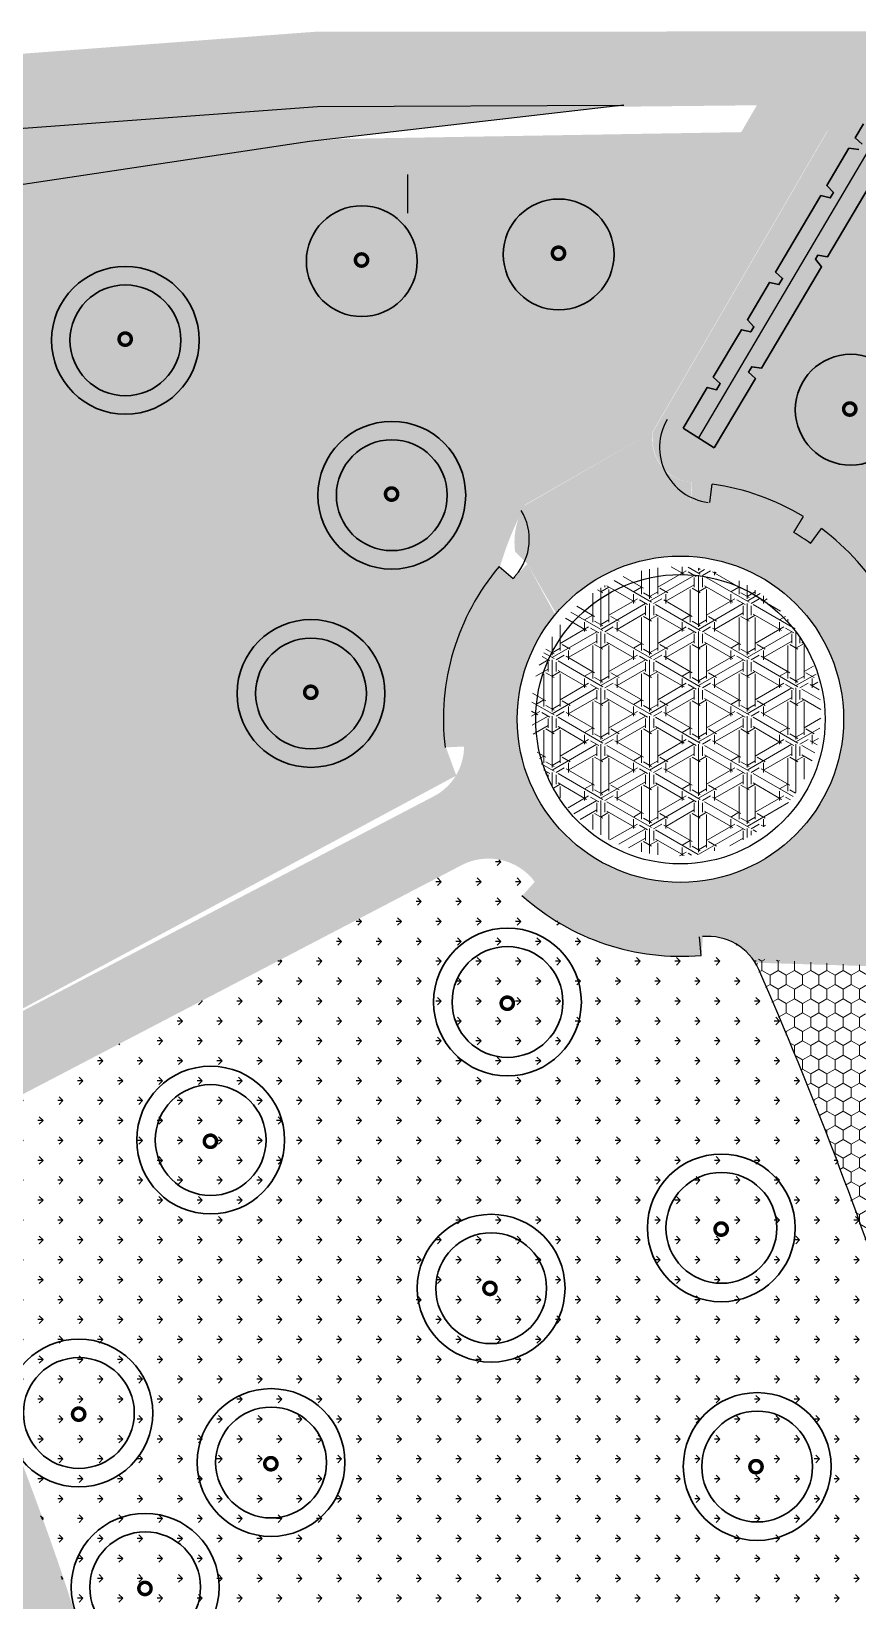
# Model space of a CAD drawing. Header units: millimetres. Extents: x -164772 to 106339, y -135449 to 107526.
# Drawn here: x 9264 to 31627, y 19521 to 61999 of the extents above; entities that cross this region are included whole.
import ezdxf

# ---------------------------------------------------------------- set-up
doc = ezdxf.new("R2010")
doc.units = ezdxf.units.MM
doc.layers.add('bord2', color=251, linetype='Continuous', lineweight=25)
doc.layers.add('paving', color=250, linetype='Continuous', lineweight=25)
for name, color, linetype, lineweight, true_color in [('graas', 7, 'Continuous', 25, 0x83f83f), ('hatch', 7, 'Continuous', 9, 0x4a4a4a), ('plants', 7, 'Continuous', 30, 0x3d5129)]:
    doc.layers.add(name, color=color, linetype=linetype, lineweight=lineweight, true_color=true_color)
doc.layers.add('project line', color=250, linetype='Continuous')
doc.linetypes.add('зигзаг', pattern='A,0.00254,-5.08,[131,ltypeshp.shx,S=5.08,R=0,X=-5.08,Y=0],-10.16,[131,ltypeshp.shx,S=5.08,R=180,X=5.08,Y=0],-5.08', length=20.32254)
pattern_1 = [(90, (0, 0), (-219.9704516, 381), [254, -508]), (210, (0, 0), (-219.9704530418713, -380.9999991675352), [254, -508]), (150, (0, 0), (-439.9409046418711, 8.324647552006501e-07), [-508, 254])]

# ---------------------------------------------------------------- blocks, each defined once
blk = doc.blocks.new('С')
at = {"layer": 'plants', "const_width": 0.1885352972114263}
blk.add_lwpolyline([(63630.32345716628, 41940.31817765423, 1), (63630.98698572459, 41940.31817765423, 1)], format="xyb", close=True, dxfattribs=at)
at = {"layer": 'plants', "linetype": 'зигзаг', "ltscale": 0.1}
blk.add_circle((63630.59096005273, 41940.30680358259), 3, dxfattribs=at)
blk = doc.blocks.new('Р')
at = {"layer": 'plants', "const_width": 0.1885352972114263}
blk.add_lwpolyline([(63573.59903664942, 42000.92048726147, 1), (63574.26256520773, 42000.92048726147, 1)], format="xyb", close=True, dxfattribs=at)
at = {"layer": 'plants'}
blk.add_circle((63573.86653953586, 42000.90911318984), 4, dxfattribs=at)
at = {"layer": 'plants', "linetype": 'зигзаг', "ltscale": 0.1}
blk.add_circle((63573.86653953586, 42000.90911318984), 3, dxfattribs=at)
blk = doc.blocks.new('Б')
at = {"layer": 'plants', "const_width": 0.1885352972114263}
blk.add_lwpolyline([(63583.59903664938, 41953.88570157746, 1), (63584.26256520769, 41953.88570157746, 1)], format="xyb", close=True, dxfattribs=at)
at = {"layer": 'plants'}
for radius in [4, 3]:
    blk.add_circle((63583.86653953583, 41953.87432750583), radius, dxfattribs=at)

msp = doc.modelspace()

# ---------------------------------------------------------------- hatches: boundary and pattern name
at = {"layer": 'graas'}
h = msp.add_hatch(dxfattribs=at)
h.set_pattern_fill('AR-SAND', color=256, scale=15, angle=90, style=0)
h.set_pattern_definition([(127.5, (-5700830.718421787, -10955274.08392956), (-734.1198559940135, -24.00046943976064), [0, -579.1200000000001, 0, -647.7, 0, -619.125]), (97.5, (-5700830.718421787, -10955274.08392956), (-1075.237650852531, 674.284924707004), [0, -312.42, 0, -521.9699999999999, 0, -200.0249999999999]), (57.49999999999998, (-5700830.718421787, -10955742.71392956), (-2.15577701781857, 1186.488555362187), [0, -190.5, 0, -685.8000000000001, 0, -895.3500000000001]), (47.49999999999999, (-5700830.718421787, -10955742.71392956), (-334.3939848858244, 1145.334678708446), [0, -95.24999999999999, 0, -449.5799999999999, 0, -514.35])])
h.paths.add_polyline_path([(-16635.66412115589, 45934.99692168883), (-13001.50975311341, 42027.13147569545), (-10729.96957243074, 39228.32641243241), (-6020.921703698383, 32445.41241725119), (-2934.213186941844, 34308.8846743992), (-10842.03795222965, 44952.53890941948), (-2760.687651362066, 53370.96069615246), (2421.500733111257, 57070.02006996986), (5726.739950163494, 57353.1414082116), (16792.56405438503, 59015.34988498832), (25297.37953308431, 59999.64082833477), (17008.34711626798, 59965.09825516636), (-3681.11932108624, 58436.19102559522), (-5565.954928401188, 57603.99110652138), (-6901.9462174082, 56218.29517157986)])
h = msp.add_hatch(dxfattribs=at)
h.set_pattern_fill('GRASS,_O', color=256, scale=30, angle=90)
h.set_pattern_definition([(180, (200742.8288006829, -3999725.260354161), (-538.8153672, -538.8153672), [142.875, -934.7557343999999]), (135, (200742.8288006829, -3999725.260354161), (-538.8153672641492, -538.8153672641491), [142.875, -619.1249999999999]), (225, (200742.8288006829, -3999725.260354161), (538.8153672641491, -538.8153672641492), [142.875, -619.1249999999999])])
edge = h.paths.add_edge_path()
edge.add_arc((3959.030039913225, 48800.59289459283), 8126.676300431104, 100.7306834289347, 145.7787022963505)
edge.add_line((-2760.68765136486, 53370.96069615059), (-5900.72601699856, 50099.95196564474))
edge.add_line((-5900.726016998553, 50099.951965645), (-8851.633577133973, 47026.05413376272))
edge.add_line((-8851.633577133794, 47026.05413376265), (-10348.33013532541, 45466.83917947636))
edge.add_line((-10348.33013532524, 45466.8391794763), (-10842.03795222937, 44952.53890941931))
edge.add_arc((-245891.8045094286, -132689.9431384047), 294627.2970834593, 395.33427975828073, 397.0807266086936, ccw=False)
edge.add_line((-5537.296563743417, 37706.52013737107), (-2926.947686607469, 34304.2736373276))
edge.add_line((-2926.947686607753, 34304.27363732787), (-817.7235081878171, 34871.12028159363))
edge.add_line((-817.7235081878389, 34871.12028159345), (1639.938693978991, 36348.41422167256))
edge.add_line((1639.93869397902, 36348.41422167285), (1983.949727292129, 36555.19830061878))
edge.add_line((1983.949727292369, 36555.19830061872), (2392.792366512353, 36800.9524782408))
edge.add_line((2392.792366512316, 36800.95247824075), (4501.571216854194, 33113.4841246073))
edge.add_line((4501.571216853998, 33113.48412460745), (20764.61870250817, 41854.54762176766))
edge.add_line((20764.61870250824, 41854.54762176753), (20484.81444407463, 42616.20810554971))
edge.add_arc((26844.26657326167, 43383.19233996797), 6405.536370926965, 139.8377190172445, 186.8769651278477, ccw=False)
edge.add_arc((30384.76561330465, 45032.31910698724), 8793.341242286904, 147.8121510107635, 163.6038755406846, ccw=False)
edge.add_line((22942.90678013556, 49716.50391445267), (24396.06539333351, 52220.32135464699))
edge.add_line((24396.06539333353, 52220.32135464675), (25139.90782143709, 53501.97473186877))
edge.add_line((25139.90782143707, 53501.97473186911), (25908.2779090512, 54825.88969092269))
edge.add_line((25908.27790905136, 54825.88969092262), (28910.39088793335, 59998.58231077064))
edge.add_line((28910.39088793305, 59998.58231077068), (17584.9383189222, 59086.94208212709))
edge.add_line((17584.93831892239, 59086.94208212713), (14730.00065830357, 58828.99420451016))
edge.add_line((14730.0006583037, 58828.99420451005), (2445.901390035084, 56785.15984471024))
edge = h.paths.add_edge_path()
edge.add_line((17584.93831892239, 59086.94208212713), (28910.39088793324, 59998.58231077073))
edge.add_line((28910.39088793305, 59998.58231077068), (61051.76526143778, 59998.5823107816))
edge.add_arc((-69863.49566944156, -6844.387988402001), 146992.4767565257, 376.34994147656136, 387.04803655588955, ccw=False)
edge.add_line((71184.64739135207, 34534.46605710968), (72081.63738748418, 31795.96062640638))
edge.add_line((72081.63738748405, 31795.96062640616), (72642.9973684089, 29192.99456922585))
edge.add_line((72642.99736840904, 29192.9945692262), (73823.71738930132, 24152.16131918335))
edge.add_line((73823.71738930113, 24152.16131918322), (86177.33383768599, 26820.41754026585))
edge.add_line((86177.33383768584, 26820.41754026575), (89536.40661013717, 59998.58231077957))
edge.add_line((89536.40661013752, 59998.58231077951), (71564.05116068537, 59998.58231077588))
edge.add_line((71564.05116068499, 59998.5823107758), (68486.72604392386, 59765.60212672796))
edge.add_line((68486.72604392396, 59765.60212672832), (68810.07235207818, 59832.50878647034))
edge.add_line((68810.07235207802, 59832.50878647021), (69509.99787866534, 59921.54758957229))
edge.add_line((69509.99787866577, 59921.54758957219), (71564.05116068537, 59998.58231077594))
edge.add_line((71564.05116068499, 59998.5823107758), (69357.05951933387, 59998.5823107758))
edge.add_line((69357.05951933397, 59998.5823107758), (68609.75693280471, 59935.49813025258))
edge.add_line((68609.75693280456, 59935.49813025263), (68698.35998478961, 60039.5278659739))
edge.add_line((68698.35998478971, 60039.52786597381), (63167.04136877139, 59998.58231077576))
edge.add_line((63167.04136877154, 59998.5823107758), (68207.86377479992, 59998.5823107758))
edge.add_line((68207.86377479995, 59998.5823107758), (71564.05116068522, 59998.5823107758))
edge.add_line((71564.05116068499, 59998.5823107758), (69509.9978786654, 59921.54758957206))
edge.add_line((69509.99787866577, 59921.54758957219), (68609.7569328059, 59935.49813025272))
edge.add_line((68609.7569328055, 59935.49813025263), (68486.72604392383, 59765.60212672982))
edge.add_line((68486.72604392396, 59765.60212673018), (71564.05116068509, 59998.58231077621))
edge.add_line((71564.05116068499, 59998.5823107758), (17584.93831892219, 59086.94208212676))
h.paths.add_polyline_path([(70591.46466796633, 59890.67126700659), (70626.60701693661, 59998.5823107758), (70549.69458024969, 59932.10985402348), (70555.51738870583, 59885.39013478257)], flags=16)
h.paths.add_polyline_path([(72525.30902560634, 59784.2156843157), (72771.04261426927, 59846.08117221021), (72492.39406040937, 59838.38227186775), (72100.00797238687, 59698.22256156061)], flags=16)
h = msp.add_hatch(dxfattribs=at)
h.set_pattern_fill('GRASS,_O', color=256, scale=30, angle=90)
h.set_pattern_definition([(180, (-4349823.759995895, -8691380.912882064), (-538.8153672, -538.8153672), [142.875, -934.7557343999999]), (135, (-4349823.759995895, -8691380.912882064), (-538.8153672641492, -538.8153672641491), [142.875, -619.1249999999999]), (225, (-4349823.759995895, -8691380.912882064), (538.8153672641491, -538.8153672641492), [142.875, -619.1249999999999])])
edge = h.paths.add_edge_path()
edge.add_line((58802.18649480046, 59998.58231077254), (31219.72046533117, 59998.58231077436))
edge.add_line((31219.72046533107, 59998.58231077394), (66768.45920548827, 35930.83445437094))
edge.add_arc((66650.71388933455, 37425.32234277812), 1499.119077348959, 274.5048224896829, 368.6693147976592)
edge.add_line((68132.70516237916, 37651.28666450598), (58802.18649480029, 59998.58231077249))
h.paths.add_polyline_path([(31219.72046533479, 59998.58231076696), (26094.89882332851, 51168.42592688561), (65446.57312280891, 36021.28344385841), (66768.45920548841, 35930.83445437116)])
edge = h.paths.add_edge_path()
edge.add_arc((27242.2675825243, 50953.06372270505), 1167.405648680772, 169.3692226617063, 264.99699422448)
edge.add_line((27140.46046642001, 49790.10574423759), (27118.29065536735, 49290.59748656786))
edge.add_line((27118.29065536774, 49290.59748656773), (27653.50895678518, 49242.41496391705))
edge.add_line((27653.50895678504, 49242.41496391692), (27720.90811148148, 49737.8514925927))
edge.add_arc((26855.94573387058, 43379.70116071825), 6416.715324634556, 418.70846167043317, 442.25304273620395, ccw=False)
edge.add_line((30188.74221945481, 48863.012490843), (29929.04576130405, 48435.7447181008))
edge.add_line((29929.04576130417, 48435.74471810045), (30375.1095008492, 48136.06601362283))
edge.add_line((30375.10950084935, 48136.06601362307), (30672.50117628929, 48538.00903368546))
edge.add_arc((26855.94573390504, 43379.70116074153), 6416.715324592732, 361.3795355586285, 413.5028107841982, ccw=False)
edge.add_line((33270.80118961093, 43534.18429661685), (32770.9461133616, 43522.14674094427))
edge.add_line((32770.94611336171, 43522.14674094415), (32759.47362958042, 42984.8864988175))
edge.add_line((32759.47362958054, 42984.88649881774), (33258.35920813374, 42951.52215388743))
edge.add_arc((27439.30042462024, 43280.09934118346), 5828.328070209788, 330.9630723200451, 356.7681859281725, ccw=False)
edge.add_line((32535.04881052693, 40451.18497671097), (32103.18616417687, 40645.84159973451))
edge.add_arc((33191.63658622253, 39906.84674574717), 1315.613056894671, 145.8257646253128, 242.5063031528154)
edge.add_line((32584.28246382457, 38739.81688945371), (37747.50335521888, 38312.6893703806))
edge.add_line((37747.50335521923, 38312.68937038074), (47568.94021846448, 37500.21087113017))
edge.add_line((47568.9402184642, 37500.21087113026), (47921.30187049571, 37514.14800866012))
edge.add_line((47921.30187049574, 37514.14800865998), (48220.01194427489, 37472.55255632947))
edge.add_line((48220.01194427508, 37472.55255632944), (65446.57312280929, 36021.28344385845))
edge.add_line((65446.57312280891, 36021.28344385841), (26094.89882332821, 51168.42592689267))
at = {"layer": 'graas', "lineweight": 13}
h = msp.add_hatch(dxfattribs=at)
h.set_pattern_fill('ESCHER', color=256, scale=50, angle=90, style=0)
h.set_pattern_definition([(150, (20086016.09423809, -35064161.21436525), (-0.001142316258033797, -1524.001978549797), [1397, -127]), (270, (20086016.09423809, -35064161.21436525), (1319.825, 761.9999999999998), [1397, -127]), (30.00000000000001, (20086016.09423809, -35064161.21436525), (-0.001142316257847161, 1524.001978549797), [1397, -127]), (150, (20086016.09423809, -35064034.21436524), (-0.001142316258033797, -1524.001978549797), [254, -1270]), (30.00000000000001, (20086016.09423809, -35064034.21436524), (-0.001142316257847161, 1524.001978549797), [254, -1270]), (150, (20085906.10923809, -35064224.71436525), (-0.001142316258033797, -1524.001978549797), [254, -1270]), (270, (20085906.10923809, -35064224.71436525), (1319.825, 761.9999999999998), [254, -1270]), (30.00000000000001, (20086126.07923809, -35064224.71436525), (-0.001142316257847161, 1524.001978549797), [254, -1270]), (270, (20086126.07923809, -35064224.71436525), (1319.825, 761.9999999999998), [254, -1270]), (150, (20086016.09423809, -35064669.21436525), (-0.001142316258033797, -1524.001978549797), [254, -1270]), (30.00000000000001, (20086016.09423809, -35064669.21436525), (-0.001142316257847161, 1524.001978549797), [254, -1270]), (150, (20086456.03523809, -35063907.21436525), (-0.001142316258033797, -1524.001978549797), [254, -1270]), (270, (20086456.03523809, -35063907.21436525), (1319.825, 761.9999999999998), [254, -1270]), (30.00000000000001, (20085576.15323809, -35063907.21436525), (-0.001142316257847161, 1524.001978549797), [254, -1270]), (270, (20085576.15323809, -35063907.21436525), (1319.825, 761.9999999999998), [254, -1270]), (90, (20085796.1237381, -35063907.21436525), (-1319.825, -761.9999999999999), [889.0000000000001, -635]), (90, (20086236.06473809, -35063907.21436525), (-1319.825, -761.9999999999999), [889.0000000000001, -635]), (210, (20085686.13873809, -35064097.71436524), (0.001142316257314254, -1524.001978549797), [888.9999999999986, -634.9999999999985]), (210, (20085906.10923809, -35064478.71436525), (0.001142316257314254, -1524.001978549797), [888.9999999999986, -634.9999999999985]), (329.9999999999999, (20086126.07923809, -35064478.71436525), (1319.823857683743, 762.0019785497959), [889.0000000000001, -635]), (329.9999999999999, (20086346.04973809, -35064097.71436524), (1319.823857683743, 762.0019785497959), [889.0000000000001, -635])])
h.paths.add_polyline_path([(26716.33988814402, 47509.64337052734, 1), (26716.33988814402, 39676.21272128032, 1)])
at = {"layer": 'graas'}
h = msp.add_hatch(dxfattribs=at)
h.set_pattern_fill('GRASS,_O', color=256, scale=30, angle=90)
h.set_pattern_definition([(180, (-4473365.146383688, -8882723.76375498), (-538.8153672, -538.8153672), [142.875, -934.7557343999999]), (135, (-4473365.146383688, -8882723.76375498), (-538.8153672641492, -538.8153672641491), [142.875, -619.1249999999999]), (225, (-4473365.146383688, -8882723.76375498), (538.8153672641491, -538.8153672641492), [142.875, -619.1249999999999])])
edge = h.paths.add_edge_path(flags=17)
edge.add_line((27371.74402735216, 37485.5114493999), (27415.33225706733, 36987.41500670218))
edge.add_arc((26855.94573388129, 43379.7011607271), 6416.715324623766, 228.048817025931, 275.0011915137461, ccw=False)
edge.add_line((22566.38956444451, 38607.49586060553), (22900.63815990081, 38979.35319404821))
edge.add_line((22900.6381599011, 38979.35319404819), (35675.24588529162, 15919.16346265457))
edge.add_arc((-69870.61643932879, -6846.827105901162), 107973.2345556773, 372.1720789778518, 383.5153994658531)
edge.add_arc((27578.01823929903, 35907.31182009171), 1591.622794655084, 371.84482852996, 457.4464747540169)
edge = h.paths.add_edge_path(flags=16)
edge.add_line((17722.21823786358, 26012.41495327283), (17746.42800129268, 26090.46865026337))
edge.add_line((17746.42800129271, 26090.46865026331), (17699.26809867951, 26020.34785824226))
edge.add_arc((17743.01577980789, 26109.74706807737), 99.52928374760653, 243.9250934254359, 257.938644652764)
edge = h.paths.add_edge_path()
edge.add_arc((21637.82023255407, 38008.40820470828), 1592.935431826166, 397.5556652949272, 475.9277020066376)
edge.add_line((20941.33045584356, 39441.00908454278), (15226.09002840879, 36456.89496368107))
edge.add_line((15226.09002840911, 36456.89496368128), (5435.140360566969, 31344.71962627672))
edge.add_line((5435.140360566984, 31344.71962627633), (9789.769502198433, 21151.75322705674))
edge.add_line((9789.769502198054, 21151.75322705698), (12675.85741866389, 10944.84196494857))
edge.add_line((12675.857418664, 10944.84196494849), (35675.24588529499, 15919.16346265461))
edge.add_line((35675.24588529506, 15919.16346265472), (22900.6381599009, 38979.35319405561))
edge = h.paths.add_edge_path(flags=16)
edge.add_line((14748.466003929, 22918.10263943024), (14772.67576735082, 22996.15633642806))
edge.add_line((14772.67576735067, 22996.15633642817), (14725.51586474475, 22926.03554439985))
edge.add_arc((14769.26354587331, 23015.43475423524), 99.52928374760653, 243.9250934254359, 257.938644652764)
at = {"layer": 'hatch'}
h = msp.add_hatch(dxfattribs=at)
h.set_pattern_fill('HONEY', color=256, scale=80, angle=90, style=0)
h.set_pattern_definition(pattern_1)
edge = h.paths.add_edge_path()
edge.add_arc((-69881.46180615833, -6884.365332357906), 147000.0000001027, 12.18808026201955, 14.75600942719163)
edge.add_line((72270.36498191414, 30557.0307533122), (70762.7849985637, 35910.59696802928))
edge.add_arc((-69874.147240239, -6844.295708084806), 146992.270399799, 16.90974367711396, 27.0480372412474)
edge.add_line((61040.92910450158, 59998.5823189598), (99452.3706508104, 59998.58231897236))
edge.add_line((99452.3706508104, 59998.58231897236), (99395.40264480349, 61998.58231897236))
edge.add_line((99395.40264480349, 61998.58231897236), (59447.82130728263, 61998.58231896492))
edge.add_line((59447.82130728263, 61998.58231896492), (30595.14595694953, 61998.5823189598))
edge.add_line((30595.14595694953, 61998.5823189598), (16945.86516512997, 61988.26880002492))
edge.add_line((16945.86516512997, 61988.26880002492), (-3567.348578616627, 60448.49003891589))
edge.add_arc((-3374.123247103395, 55057.6649270438), 5394.286923730429, 92.05279493754608, 143.8686936023163)
edge.add_line((-7730.915242729039, 58238.34015761693), (-18132.86930888266, 47402.67892859042))
edge.add_line((-18132.86930888266, 47402.67892859042), (-16672.74837890108, 46036.63276343425))
edge.add_line((-16672.74837890108, 46036.63276343425), (-5728.012840780124, 57437.70661726703))
edge.add_arc((-3317.575444669025, 55138.27892674438), 3331.302469682569, 88.46949512775649, 136.3501894644947, ccw=False)
edge.add_line((-3228.599112065305, 58468.39294232246), (15564.12557443019, 59857.14324810919))
edge.add_line((15564.12557443019, 59857.14324810919), (28899.55473098877, 59998.5823189598))
edge.add_line((28899.55473098877, 59998.5823189598), (22620.9490487233, 49180.43606528737))
edge.add_line((22620.9490487233, 49180.43606528737), (26084.06266638842, 51168.42593507101))
edge.add_line((26084.06266638842, 51168.42593507101), (31208.88430839098, 59998.5823189598))
edge.add_line((31208.88430839098, 59998.5823189598), (58791.35033786472, 59998.58231895421))
edge.add_arc((-54171.07139741258, -287.3738305000734), 128042.591480931, 17.235339079441417, 28.088016096466788, ccw=False)
edge.add_arc((66639.87773244892, 37425.32235091808), 1499.119077303557, -85.99513206908068, 8.669314800259372, ccw=False)
edge.add_line((66744.57804965528, 35929.86394243178), (32573.44630688552, 38739.81689763746))
edge.add_arc((33184.64964260057, 39909.95136780423), 1320.145520714164, 144.95697507831, 242.4203150541866, ccw=False)
edge.add_line((32103.81865024633, 40667.96756936473), (32548.2129454594, 40438.80886806744))
edge.add_arc((26845.10957694999, 43379.70116891079), 6416.71532460831, 332.7214142434506, 356.1738846724419)
edge.add_line((33247.52305119271, 42951.52216207099), (32748.63747264045, 42984.88650700313))
edge.add_line((32748.63747264045, 42984.88650700313), (32784.75132173645, 43570.73659359574))
edge.add_line((32784.75132173645, 43570.73659359574), (33259.96503267077, 43534.18430480226))
edge.add_arc((26845.10957693975, 43379.70116891706), 6416.715324618582, 1.379535558713001, 53.5028107840688)
edge.add_line((30661.66501935079, 48538.00904187285), (30364.27334390926, 48136.06602180847))
edge.add_line((30364.27334390926, 48136.06602180847), (29918.20960436036, 48435.74472628771))
edge.add_line((29918.20960436036, 48435.74472628771), (30177.90606252202, 48863.01249902479))
edge.add_arc((26845.10957692671, 43379.7011688878), 6416.715324650543, 58.70846167040663, 82.25304273618802)
edge.add_line((27710.07195454157, 49737.85150077804), (27642.67279984496, 49242.41497210231))
edge.add_line((27642.67279984496, 49242.41497210231), (27107.45449843044, 49290.59749475498))
edge.add_line((27107.45449843044, 49290.59749475498), (27129.62430947919, 49790.10575242106))
edge.add_arc((27231.43142559108, 50953.06373089304), 1167.405648685427, 169.3692226622422, 264.9969942241267, ccw=False)
edge.add_line((26084.06266638842, 51168.42593507101), (22609.97613767366, 49161.52954964274))
edge.add_arc((24276.69583353629, 48173.65237149104), 1937.486997037504, 149.344461862475, 187.5203796870299)
edge.add_line((22355.87437996475, 47920.07633321316), (22685.12178809309, 47587.07824129474))
edge.add_line((22685.12178809309, 47587.07824129474), (23472.26380497055, 46231.2420957273))
edge.add_arc((26845.10957698557, 43379.70116895294), 4416.715324635352, -63.71056121522571, 139.7874633591334, ccw=False)
edge.add_arc((26845.10957693838, 43379.70116890685), 4416.715324614926, 270.2188485147508, 296.28943878558783, ccw=False)
edge.add_line((26861.9797416648, 38963.01806320067), (27404.49610012277, 36987.41501489145))
edge.add_line((27404.49610012277, 36987.41501489145), (27439.24435559901, 37492.8918380969))
edge.add_arc((27589.86883542086, 36000.47357700147), 1499.999999990896, 31.668273032652905, 95.76314452310072, ccw=False)
edge.add_line((28866.52176590609, 36787.97424052891), (33034.67197206543, 36662.46526843638))
edge.add_line((33034.67197206543, 36662.46526843638), (67781.59303681333, 33823.0848485234))
edge.add_arc((68048.20537133666, 32153.3033236317), 1690.932428510866, 5.229241126043121, 99.0717840524631, ccw=False)
edge.add_line((69732.1001631424, 32307.41629491936), (70313.45306168243, 30134.35756873489))
edge.add_arc((-69881.46180602637, -6884.365332323279), 144999.9999999636, 12.188080271161027, 14.791453378161691, ccw=False)
edge.add_line((71850.21453445518, 23728.24516901144), (20403.20168226558, 12616.21068364711))
edge.add_line((20403.20168226558, 12616.21068364711), (20225.49660572988, -6881.55304368442))
edge.add_line((20225.49660572988, -6881.55304368442), (27860.81560829907, -6881.553043688145))
edge.add_line((27860.81560829907, -6881.553043688145), (38592.97779325136, 3845.194462671912))
edge.add_line((38592.97779325136, 3845.194462671912), (49327.44061762394, -6881.553043684422))
edge.add_line((49327.44061762394, -6881.553043684422), (61723.05876921835, -6889.830829475972))
edge.add_line((61723.05876921835, -6889.830829475972), (75461.70133191367, 6848.81173321608))
edge.add_line((75461.70133191367, 6848.81173321608), (89141.54750944182, -6881.553043686286))
edge.add_line((89141.54750944182, -6881.553043686286), (89851.36192080073, -6881.553043684424))
edge.add_line((89851.36192080073, -6881.553043684424), (104356.11189295, -6794.153272720489))
edge.add_line((104356.11189295, -6794.153272720489), (102400.4253539496, 61864.96527580454))
edge.add_line((102400.4253539496, 61864.96527580454), (99395.40264480255, 61998.58231897236))
edge.add_line((99395.40264480255, 61998.58231897236), (100278.6704939345, 29870.06243505658))
edge.add_line((100278.6704939345, 29870.06243505658), (73805.13421307303, 24150.48804954801))
h = msp.add_hatch(dxfattribs=at)
h.set_pattern_fill('HONEY', color=256, scale=80, angle=90, style=0)
h.set_pattern_definition(pattern_1)
edge = h.paths.add_edge_path()
edge.add_line((11023.01267998499, 17328.61689076484), (10617.79437545173, 18643.50677293763))
edge.add_line((10617.79437545194, 18643.50677293776), (10165.71872653005, 20027.5537516424))
edge.add_arc((-70624.60926853705, -7168.372331294655), 85244.91476363313, 378.6044444061004, 386.8588065530377)
edge.add_line((5424.30420362224, 31344.71963446545), (20930.49429889733, 39441.00909273352))
edge.add_arc((21633.39192398145, 38035.60367806818), 1571.378201108717, 36.911959327678915, 116.57140797338019, ccw=False)
edge.add_line((22889.80200295729, 38979.35320223545), (22555.55340749462, 38607.49586879459))
edge.add_arc((26845.10957693608, 43379.70116892739), 6416.715324634971, 228.048817025966, 275.0011915137781)
edge.add_line((27404.49610012603, 36987.41501489145), (27065.30283846097, 38968.47807476821))
edge.add_arc((26845.10957693701, 43379.70116891622), 4416.715324623878, 204.3763392854323, 272.85763869123974, ccw=False)
edge.add_arc((26845.10957693421, 43379.70116891435), 4416.715324620391, 140.3010100253294, 204.3763392854253, ccw=False)
edge.add_line((23446.84103808107, 46200.89687226157), (22685.12178809272, 47587.07824129435))
edge.add_line((22685.12178809309, 47587.07824129474), (22320.54115550549, 47192.28570336223))
edge.add_line((22320.5411555052, 47192.28570336199), (21938.18640518177, 47514.47329608491))
edge.add_arc((26845.10957688672, 43379.70116891622), 6416.715324574149, 139.8811548284258, 186.8335293166242)
edge.add_line((20473.97828712894, 42616.20811374256), (20974.64945253579, 42641.31227378844))
edge.add_arc((19447.5930758726, 42645.61574754355), 1527.062440568494, 297.85685152650865, 359.83853233288966, ccw=False)
edge.add_line((20161.13458293323, 41295.51270884791), (4439.501281092751, 33086.7332996912))
edge.add_arc((-14496.15199767499, 25024.06908144061), 20580.70745601254, 383.0639540765694, 394.9058269702878)
edge.add_line((2381.956209582007, 36800.9524864024), (-2624.891955215695, 33791.34992745052))
edge.add_line((-2624.891955215287, 33791.34992745057), (3195.401146245887, 22059.23674227197))
edge.add_line((3195.401146245851, 22059.23674227208), (3305.864070398522, 21780.31391729721))
edge.add_line((3305.864070398464, 21780.31391729698), (3305.340612512744, 21780.10661017421))
edge.add_arc((-69881.46180604704, -6884.365332420408), 78600.00000000697, 360.00205002894893, 381.388379153538, ccw=False)
edge.add_line((8718.538143648497, -6881.55304368442), (20212.57777785477, -6881.553043684421))
edge.add_line((20212.57777785436, -6881.55304368442), (20212.57777785436, 12575.03784817496))
edge.add_line((20212.57777785436, 12575.03784817507), (12665.02126171477, 10944.84197313412))
edge.add_arc((-69881.4618061234, -6884.365332397125), 84450.00000007414, 372.1880807616351, 376.6613192018684)
h = msp.add_hatch(dxfattribs=at)
h.set_pattern_fill('HONEY', color=256, scale=80, angle=90, style=0)
h.set_pattern_definition(pattern_1)
edge = h.paths.add_edge_path()
edge.add_arc((33298.73513111026, 35249.08841476965), 1462.374922123061, 71.73166715624438, 212.8014901341805, ccw=False)
edge.add_line((33757.1423821889, 36637.75799570562), (32975.45867799155, 36652.37821153773))
edge.add_line((32975.45867799149, 36652.37821153787), (28794.40074931212, 36894.39911550435))
edge.add_line((28794.40074931244, 36894.39911550426), (30169.71304938579, 33748.5375805386))
edge.add_line((30169.71304938589, 33748.53758053857), (30246.25706787639, 33559.37462710924))
edge.add_arc((-91652.92485910867, -13985.49245668478), 130843.1310405091, 374.3870656065209, 381.3074914278701, ccw=False)
edge.add_line((35086.87107493189, 18525.26064258351), (35445.710705445, 16994.21776490787))
edge.add_line((35445.71070544488, 16994.21776490801), (35664.40972834688, 15919.16347084391))
edge.add_line((35664.40972834705, 15919.16347084384), (37645.60717600132, 16346.50302197929))
edge.add_arc((160.6678037878228, 9318.067804427854), 38138.16436780654, 370.6196686913601, 381.0827074041348)
edge.add_arc((-19850.41532871433, 11440.57241183663), 56792.87966828685, 371.7819167680296, 383.9078858223735)

# ---------------------------------------------------------------- linework, layer by layer
at = {"layer": 'bord2'}
msp.add_lwpolyline([(27326.44319786291, 50992.26410566135), (32055.44100211208, 58998.58231895794), (58164.02202052689, 58998.58231896492, -0.04143943485962717), (67084.35411128702, 37400.77219873949, -0.4335112861640887), (66721.26087049648, 36712.49886143583), (32763.82180175438, 39537.80492225059)], format="xyb", dxfattribs=at)
at = {"layer": 'graas'}
msp.add_lwpolyline([(-2940.097681394116, 34305.33215491199), (-6020.921703698383, 32445.41241725119), (-10729.96957243074, 39228.32641243241), (-13001.50975311341, 42027.13147569545), (-16635.66412115589, 45934.99692168883), (-6901.9462174082, 56218.29517157986), (-5565.954928401188, 57603.99110652138), (-3681.11932108624, 58436.19102559522), (17008.34711626798, 59965.09825516636), (25297.37953308431, 59999.64082833477), (16792.56405438503, 59015.34988498832), (5726.739950163494, 57353.1414082116), (2421.500733111257, 57070.02006996986), (-2760.687651362066, 53370.96069615246), (-10842.03795222965, 44952.53890941948), (-2933.049386547216, 34307.31823996738)], dxfattribs=at)
at = {"layer": 'paving'}
for p, q in [((27626.99984176104, 49243.14975342671), (27694.26063441086, 49738.60508518903)), ((29902.76183448984, 48437.11502299229), (30162.33896043358, 48864.45530390092)), ((30348.90924722442, 48137.56090139183), (30646.18866136317, 48539.58695767126)), ((21922.99622783132, 47513.61506601426), (22305.44093984106, 47191.53426519179)), ((27392.24557695138, 36988.08375904246), (27348.51824668815, 37486.16800953451))]:
    msp.add_line(p, q, dxfattribs=at)
for radius in [4416.71532462249, 3916.71532462249]:
    msp.add_circle((26831.07391654068, 43380.21344521226), radius, dxfattribs=at)
for centre, radius, start, end in [((27766.48893228239, 50737.70384318013), 1500, 149.6063809704634, 262.7544140226353), ((26831.07391654068, 43380.21344521226), 6416.71532462249, 58.72446253106371, 82.26904359673796), ((21240.57568802984, 48254.02055706181), 1500, 318.918019287147, 31.17325389922635), ((26831.07391654068, 43380.21344521226), 5916.71532462249, 53.51881164494686, 58.72446253106371), ((26831.07391654068, 43380.21344521226), 6416.71532462249, 29.82998633192687, 53.51881164494686), ((26831.07391654068, 43380.21344521226), 6416.71532462249, 139.8971556893903, 186.8495301771389), ((26831.07391654068, 43380.21344521226), 5916.71532462249, 138.918019287147, 139.8971556893903), ((26831.07391654068, 43380.21344521226), 6416.71532462249, 228.0648178866488, 275.0171923743854), ((27577.89392587795, 36001.19412824608), 1500, 23.74575346545814, 95.77914538367553), ((-69881.45783796234, -6873.325467160861), 107973.2345557564, 12.18807983839872, 23.74575346545814)]:
    msp.add_arc(centre, radius, start, end, dxfattribs=at)
at = {"layer": 'plants', "linetype": 'ByBlock'}
msp.add_line((26905.1722094237, 51262.147002311), (27747.71418630817, 50722.38120900844), dxfattribs=at)
for points in [[(31746.32973357403, 58944.08131215074), (31557.80581684663, 59116.349751466), (31784.2308463703, 59498.58231895794)], [(26905.1722094237, 51262.147002311), (26905.1722094237, 51262.147002311), (26905.1722094237, 51262.147002311), (26957.07063738137, 51349.75776428268), (26957.07063738137, 51349.75776428268), (27555.91546516, 52360.67955386131), (27805.50472002403, 52291.4967187732), (27908.53351879372, 52465.4216702837), (27721.15315116915, 52639.62055743816), (28480.8288922568, 53922.04419049578), (28735.5308893893, 53861.4922766807), (28819.88478763747, 54003.89175951346), (28642.09918372772, 54194.28775693434), (29240.90424096976, 55205.14240908022), (29495.77279396189, 55144.87166151036), (29595.25176386136, 55312.80407673311), (29406.72784713489, 55485.0725160521), (30631.90686196853, 57553.32142591341), (30884.3968702077, 57489.03540993114), (30973.05435419428, 57638.69986090674), (30793.17715343946, 57825.56499234824), (31391.9822106815, 58836.41964449598), (31660.79028810673, 58799.68048362159)], [(35330.70916768602, 58498.58231895794), (32354.14157018458, 58498.58231895794), (32240.26909421637, 58306.35194165497), (31982.8234080297, 58362.27217974891), (31897.28396256288, 58217.87135122721), (32085.80787928701, 58045.6029119045), (30814.1792411415, 55898.94147488619), (30546.77040789436, 55938.04272751142), (30486.8899855774, 55836.95740309828), (30652.90894967523, 55626.69790844996), (29028.03914956954, 52883.72308433433), (28759.23107214571, 52920.46224520872), (28673.69162667888, 52776.06141668143), (28862.21554340209, 52603.79297736431), (27747.71418630817, 50722.38120900844)]]:
    msp.add_lwpolyline(points, dxfattribs=at)
at = {"layer": 'project line'}
msp.add_line((19456.36276833454, 57079.24475471168), (19456.36276833454, 58125.05180292814), dxfattribs=at)

# ---------------------------------------------------------------- block references
at = {"layer": 'graas', "yscale": 500, "zscale": 500}
for name, p, xscale, rotation in [('С', (20993689.36068433, -31759334.94064019), 500, 90), ('С', (20988358.90387983, -31759517.64569902), 500, 90), ('Р', (21012263.11410239, -31733297.26494355), 500, 90), ('С', (37354020.27317455, -7628440.482297378), 500, 134.9823092300154), ('Б', (20995955.88049809, -31742491.03363567), 500, 90), ('Б', (20993768.46250776, -31747856.92072061), 500, 90), ('Б', (20999086.76299175, 31827657.22834503), -500, 90), ('Б', (20991052.41739169, 31823920.70840735), -500, 90), ('Р', (21028394.22483681, 31816543.13626507), -500, 90), ('Б', (36596377.79515083, -10604634.7789319), -499.9999999999999, 17.20794448611869), ('Р', (21011003.32780476, 31811533.0930053), -500, 90), ('Б', (36603578.70543753, -10609462.04240782), -499.9999999999999, 17.20794448611869), ('Р', (21016205.42454836, 31810191.61309863), -500, 90), ('Б', (20989280.6221864, 31811815.19737777), -500, 90)]:
    msp.add_blockref(name, p, dxfattribs=dict(at, xscale=xscale, rotation=rotation))

doc.saveas('drawing.dxf')
